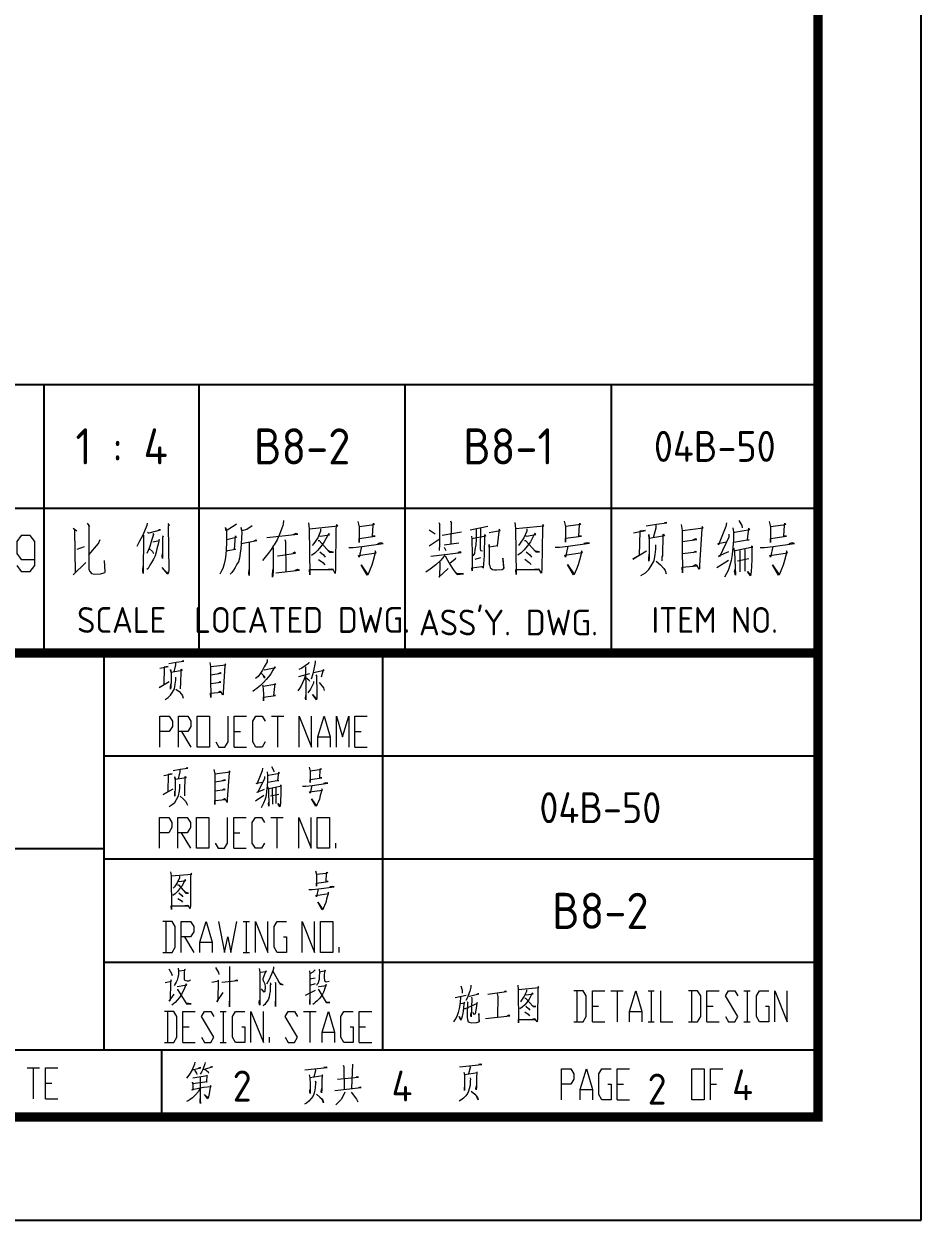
# Model space of a CAD drawing. Extents: x 3752 to 5058, y 2005 to 3221.
# Drawn here: x 4508.3 to 4595.3, y 2004.7 to 2120.6 of the extents above; entities that cross this region are included whole.
import ezdxf
from ezdxf.enums import TextEntityAlignment as Align

# ---------------------------------------------------------------- set-up
doc = ezdxf.new("R2010")
doc.units = 0
doc.layers.get('0').update_dxf_attribs({"linetype": 'CONTINUOUS'})
for name, color, linetype in [('1', 7, 'CONTINUOUS'), ('2', 1, 'CONTINUOUS'), ('6', 1, 'CONTINUOUS'), ('DRA_DWG', 1, 'CONTINUOUS')]:
    doc.layers.add(name, color=color, linetype=linetype)
doc.styles.add('ACISOTS', font='isocp.shx', dxfattribs={"height": 1, "bigfont": 'gbcbig.shx'})

# ---------------------------------------------------------------- blocks, each defined once
blk = doc.blocks.new('*U78')
at = {"color": 7, "lineweight": 0}
for points in [[(2031.31, 459.24), (2031.41, 459.08), (2031.34, 459.16), (2031.37, 453.97), (2031.34, 454.35), (2031.37, 455.01)], [(2036.11, 459.24), (2036.24, 458.73), (2036.24, 457.21), (2036.24, 457.6), (2037.8, 457.82), (2037.54, 457.82), (2037.61, 458.9), (2037.63, 459.08), (2037.7, 458.95), (2037.48, 458.9), (2036.24, 458.73)], [(2054.03, 459.36), (2053.99, 459.06), (2053.61, 458.36), (2053.39, 457.93), (2053.12, 457.53), (2052.8, 457.1), (2052.47, 456.8)], [(2079.12, 459.18), (2079.09, 458.97), (2078.92, 458.05), (2078.79, 457.46), (2078.57, 456.72)], [(2095.98, 459.16), (2096.01, 458.95), (2096.01, 454.4), (2095.98, 454.13), (2095.94, 454.06), (2095.39, 454.78), (2095.94, 454.13)], [(2106.72, 459.24), (2106.79, 458.99), (2106.75, 454.22), (2106.69, 454.49), (2106.75, 455.01)], [(2108.41, 459.29), (2108.47, 458.99), (2108.41, 453.92), (2108.34, 454.31), (2108.41, 454.83)], [(2117.49, 459.22), (2117.39, 459.1), (2116.98, 458.92), (2116.36, 458.75), (2115.45, 458.54)], [(2119.57, 459.27), (2119.67, 458.84), (2119.7, 457.49), (2119.6, 457.71), (2121.42, 457.93), (2121.33, 457.93), (2121.42, 459.22), (2121.51, 459.13), (2119.67, 458.88)], [(2151.89, 459.36), (2151.86, 459.01), (2151.83, 458.88), (2151.5, 458.01), (2151.28, 457.49), (2150.98, 457.01), (2150.94, 456.93), (2150.69, 456.54), (2150.4, 456.15), (2150.11, 455.8), (2149.85, 455.5)], [(2159.09, 459.27), (2159.22, 458.75), (2159.22, 457.24), (2159.22, 457.62), (2160.78, 457.84), (2160.53, 457.84), (2160.59, 458.92), (2160.62, 459.1), (2160.68, 458.97), (2160.46, 458.92), (2159.22, 458.75)], [(2166.95, 459.16), (2167.05, 458.99), (2167.02, 459.03), (2167.02, 457.08), (2166.99, 456.47)], [(2168.09, 459.33), (2168.19, 459.12), (2168.16, 459.2), (2168.12, 457.13)], [(2174.33, 459.16), (2174.39, 458.59), (2174.46, 454.13), (2174.43, 454.62), (2176.72, 454.62), (2176.57, 454.65), (2176.24, 454.62)], [(2179.1, 459.29), (2179.23, 458.77), (2179.23, 457.26), (2179.23, 457.64), (2180.79, 457.86), (2180.52, 457.86), (2180.59, 458.95), (2180.62, 459.12), (2180.69, 458.99), (2180.45, 458.95), (2179.23, 458.77)], [(2187.07, 458.84), (2188.05, 459.01), (2189.05, 459.13), (2188.99, 459.18), (2188.82, 459.13)], [(2196.03, 459.36), (2196.32, 458.88), (2196.35, 458.66)], [(2198.98, 459.27), (2199.11, 458.75), (2199.11, 457.24), (2199.11, 457.62), (2200.67, 457.84), (2200.41, 457.84), (2200.47, 458.92), (2200.5, 459.1), (2200.57, 458.97), (2200.35, 458.92), (2199.11, 458.75)], [(2030.14, 459.08), (2029.98, 458.52), (2029.75, 458), (2029.5, 457.51), (2029.23, 457.13), (2029.03, 456.87), (2028.91, 456.69)], [(2030.69, 458.52), (2030.6, 457.82), (2030.47, 457.21), (2030.34, 456.78), (2030.24, 456.52)], [(2053.57, 458.01), (2053.67, 457.98), (2055.13, 458.27), (2055.03, 458.36), (2054.78, 457.93), (2054.48, 457.46), (2054.19, 457.06), (2053.87, 456.67), (2053.51, 456.29), (2053.12, 455.89), (2052.7, 455.55), (2052.64, 455.5), (2052.37, 455.33), (2052.12, 455.12)], [(2078.27, 459.01), (2078.2, 458.84), (2077.78, 458.49), (2077.33, 458.18), (2076.95, 458.01)], [(2077.82, 458.36), (2077.85, 454.94), (2077.88, 453.99), (2077.82, 454.16), (2077.85, 454.55)], [(2094.29, 459.12), (2094.32, 458.9), (2094.26, 454.18), (2094.19, 454.44), (2094.29, 455.26)], [(2106.1, 458.3), (2106.33, 457.91), (2106.37, 457.73), (2106.37, 457.56)], [(2107.34, 458.52), (2107.34, 458.3), (2106.92, 457.17)], [(2107.69, 458.43), (2107.96, 458), (2107.99, 457.82)], [(2115.32, 459.01), (2115.39, 458.57), (2115.42, 457.53), (2115.39, 456.89), (2115.32, 456.36), (2115.25, 455.84), (2115.12, 455.28), (2114.97, 454.89), (2114.83, 454.55), (2114.67, 454.33)], [(2115.64, 457.67), (2117.98, 458.05), (2117.85, 458.1), (2117.63, 458.01)], [(2116.68, 458.75), (2116.68, 458.45), (2116.56, 456.89)], [(2119.67, 458.27), (2120.97, 458.49)], [(2125.17, 459.08), (2123.86, 457.33), (2123.42, 457.33)], [(2123.42, 455.58), (2123.42, 459.08)], [(2131.51, 458.62), (2131.85, 458.36), (2131.65, 458.45), (2131.71, 454.29), (2131.51, 454.11), (2132.75, 455.28)], [(2132.85, 459.1), (2133.1, 458.79), (2133.01, 458.88), (2133.01, 457.98), (2133.01, 457.06), (2133.01, 456.24), (2133.01, 455.63), (2133.01, 455.59), (2133.01, 455.41), (2133.04, 454.6), (2133.14, 454.38), (2133.27, 454.24), (2133.56, 454.16), (2134.14, 454.2), (2134.57, 454.33), (2134.61, 454.38), (2134.54, 455.5)], [(2138.69, 459.1), (2138.66, 458.88), (2138.27, 457.93), (2137.94, 457.37), (2137.69, 456.85)], [(2139.24, 458.1), (2139.28, 458.01), (2139.11, 457.41), (2138.94, 456.85), (2138.79, 456.45), (2138.66, 456.15)], [(2138.72, 458.23), (2138.79, 458.18), (2138.86, 458.18), (2139.98, 458.45), (2139.89, 458.45), (2139.73, 458.36)], [(2140.67, 459.06), (2140.8, 458.88), (2140.73, 458.84), (2140.77, 454.55), (2140.77, 454.51), (2140.73, 454.24), (2140.67, 454.16), (2140.15, 454.81), (2140.67, 454.2), (2140.73, 454.38)], [(2147.35, 459.01), (2147.21, 458.92), (2146.34, 458.36), (2146.27, 458.7), (2146.37, 458.36), (2146.37, 457.24), (2146.34, 456.54), (2146.31, 456.07), (2146.24, 455.59), (2146.14, 455.16), (2146.02, 454.72), (2145.86, 454.42), (2145.72, 454.16)], [(2148.87, 458.84), (2148.35, 458.49), (2147.86, 458.36), (2147.8, 458.7), (2147.86, 458.18), (2147.83, 457.67), (2147.8, 457.1), (2147.77, 456.63), (2147.71, 456.2), (2147.64, 455.72), (2147.54, 455.37), (2147.38, 455.12), (2147.21, 454.81), (2147.06, 454.55), (2146.89, 454.33), (2146.73, 454.16)], [(2150.27, 457.71), (2153.29, 458.05), (2153.09, 458.1), (2152.8, 457.98)], [(2154.32, 459.13), (2154.39, 458.57), (2154.46, 454.11), (2154.42, 454.6), (2156.73, 454.6), (2156.56, 454.64), (2156.24, 454.6)], [(2154.42, 458.57), (2157.15, 458.84), (2157.05, 458.97), (2156.98, 458.57), (2156.95, 454.67), (2156.92, 454.24), (2156.7, 454.6)], [(2155.33, 457.89), (2155.46, 457.84), (2156.37, 457.98), (2156.28, 458.1), (2155.85, 457.28), (2155.53, 456.85), (2155.24, 456.5), (2154.94, 456.2), (2154.62, 455.98)], [(2155.49, 458.54), (2155.49, 458.32), (2155.21, 457.67), (2154.84, 457.15), (2154.69, 456.93)], [(2166.01, 458.47), (2166.6, 458.07)], [(2167.28, 457.95), (2169.16, 458.25)], [(2169.98, 458.47), (2171.7, 458.81)], [(2170.11, 457.86), (2170.14, 457.6), (2170.18, 456.04), (2170.18, 455.61), (2170.18, 454.49), (2170.14, 454.78), (2171.11, 454.92), (2171.3, 454.78), (2171.37, 455.95), (2171.43, 458), (2171.47, 457.86), (2170.14, 457.6)], [(2170.56, 458.56), (2170.56, 457.56), (2170.53, 456.99), (2170.46, 456.56), (2170.4, 456.18), (2170.26, 455.95)], [(2170.98, 458.64), (2170.95, 456.61), (2171.01, 456.47), (2171.18, 456.43)], [(2171.82, 458.21), (2172.89, 458.38), (2172.8, 458.52), (2172.6, 456.9), (2172.67, 456.9), (2171.85, 456.78), (2171.82, 457.04), (2171.82, 456.61), (2171.85, 455.44), (2171.85, 455.14), (2171.89, 454.96), (2171.92, 454.78), (2172.02, 454.7), (2172.15, 454.62), (2172.34, 454.57), (2172.54, 454.57), (2173.09, 454.62), (2173.22, 454.7), (2173.29, 454.74), (2173.16, 455.7), (2173.22, 454.74)], [(2174.43, 458.59), (2177.15, 458.86), (2177.05, 458.99), (2176.99, 458.59), (2176.95, 454.7), (2176.92, 454.27), (2176.69, 454.62)], [(2175.33, 457.91), (2175.46, 457.86), (2176.37, 458), (2176.27, 458.12), (2175.85, 457.3), (2175.53, 456.87), (2175.23, 456.52), (2174.94, 456.22), (2174.61, 456)], [(2175.5, 458.56), (2175.5, 458.34), (2175.2, 457.69), (2174.85, 457.17), (2174.68, 456.95)], [(2185.84, 458.18), (2186.98, 458.41), (2186.43, 458.32), (2186.39, 455.98), (2185.77, 455.63), (2187.1, 456.41)], [(2188.62, 455.46), (2188.62, 455.84), (2188.66, 455.93), (2188.69, 458.05), (2188.82, 457.89), (2187.36, 457.62), (2187.3, 458.01), (2187.36, 457.67), (2187.36, 456.54), (2187.33, 455.72), (2187.3, 455.41), (2187.3, 455.63), (2187.33, 456.11)], [(2187.78, 457.71), (2188.02, 458.66), (2188.02, 458.97)], [(2190.44, 458.97), (2190.54, 458.41), (2190.54, 456.29), (2190.58, 454.85), (2190.58, 454.29), (2190.54, 454.85), (2192, 454.98), (2191.85, 455.07), (2191.58, 454.94)], [(2190.58, 458.41), (2192.59, 458.66), (2192.49, 458.79), (2192.45, 458.54), (2192.23, 455.03), (2192.23, 454.72), (2192.2, 454.6), (2191.97, 455.03)], [(2194.83, 459.13), (2194.79, 458.79), (2194.08, 457.01), (2194.04, 457.15), (2194.83, 457.28)], [(2195.08, 458.05), (2195.08, 457.75), (2194.18, 455.84), (2194.11, 455.93), (2195.08, 456.36)], [(2195.45, 458.66), (2195.51, 458.23), (2195.51, 457.46), (2195.45, 456.76), (2195.38, 456.07), (2195.31, 455.5), (2195.18, 455.03), (2194.99, 454.51), (2194.66, 453.86)], [(2195.61, 458.18), (2195.63, 458.23), (2197.1, 458.49), (2196.97, 458.62), (2196.84, 457.49), (2197.04, 457.49), (2195.55, 457.24)], [(2029.75, 457.86), (2029.78, 455.26), (2029.78, 454.53), (2029.78, 454.01), (2029.75, 454.27), (2029.78, 454.74)], [(2030.69, 457.3), (2032.19, 457.69), (2032.02, 457.69), (2031.76, 457.56)], [(2035.24, 456.74), (2035.66, 456.74), (2036.51, 456.83), (2038.58, 457.13), (2038.35, 457.17), (2038.03, 457.08)], [(2036.47, 456.83), (2036.24, 455.78), (2036.18, 455.95), (2037.9, 456.22), (2037.8, 456.39), (2037.8, 456.22), (2037.61, 455.48), (2037.48, 455.01), (2037.31, 454.62), (2037.18, 454.31), (2037.09, 454.09), (2037.03, 454.06), (2036.44, 455.05), (2037.06, 454.13)], [(2053.22, 457.53), (2053.29, 457.49), (2053.64, 457.1), (2053.67, 456.89), (2053.54, 457.19)], [(2077.82, 457.28), (2077.62, 456.72), (2077.4, 456.24), (2077.2, 455.77), (2077.01, 455.5), (2076.78, 455.16)], [(2076.91, 457.1), (2078.4, 457.49)], [(2077.85, 456.97), (2078.27, 456.63), (2078.37, 456.45)], [(2079.19, 457.32), (2079.34, 457.1), (2079.27, 457.15), (2079.31, 454.85), (2079.31, 454.29), (2079.27, 453.99), (2078.76, 454.67), (2079.27, 454.08)], [(2078.86, 457.62), (2080.31, 457.93), (2080.19, 457.98), (2079.89, 457.01)], [(2094.32, 457.26), (2094, 456.61), (2093.74, 456), (2093.48, 455.61), (2093.18, 455.18)], [(2093.45, 457.39), (2094.91, 457.64)], [(2094.35, 456.99), (2094.81, 456.47), (2094.84, 456.31)], [(2095.85, 457.3), (2095.59, 456.69), (2095.26, 456), (2094.97, 455.52), (2094.77, 455.18), (2094.59, 454.96)], [(2095.17, 457.35), (2096.76, 457.56), (2096.66, 457.6), (2096.46, 457.51)], [(2106.69, 456.99), (2106.43, 456.31), (2106.13, 455.78), (2105.88, 455.44), (2105.62, 455.14)], [(2105.85, 457.04), (2107.44, 457.26)], [(2107.62, 457.3), (2107.82, 456.99), (2107.92, 456.78), (2107.96, 456.56)], [(2115.9, 457.19), (2115.97, 456.8), (2115.97, 455.28), (2115.94, 455.5), (2115.97, 455.77)], [(2115.97, 456.8), (2117.56, 457.1), (2117.46, 457.19), (2117.43, 456.63), (2117.43, 455.98), (2117.39, 455.59), (2117.33, 455.28), (2117.33, 455.55), (2117.39, 455.8)], [(2118.73, 457.01), (2119.9, 457.19), (2122.2, 457.46)], [(2119.5, 456.8), (2119.6, 456.45), (2119.64, 455.41), (2119.64, 455.2), (2119.54, 455.33), (2120.54, 455.46), (2121.46, 455.5), (2121.33, 455.55), (2121.49, 456.89), (2121.61, 456.8), (2120.51, 456.63), (2119.6, 456.5)], [(2123.86, 457.33), (2125.17, 455.58)], [(2126.05, 454.99), (2126.48, 454.41), (2127.35, 454.41), (2127.79, 454.99), (2127.79, 457.33), (2127.35, 457.91), (2126.48, 457.91), (2126.05, 457.33), (2126.05, 456.16), (2126.48, 455.58), (2127.79, 455.58)], [(2131.88, 456.58), (2132.59, 456.85)], [(2133.01, 456.02), (2133.95, 457.15), (2134.11, 457.53)], [(2138.34, 457.93), (2138.3, 454.24), (2138.27, 454.51), (2138.27, 454.55), (2138.3, 454.94)], [(2139.24, 457.28), (2139.89, 457.41), (2139.83, 457.53), (2139.76, 457.06), (2139.63, 456.63), (2139.56, 456.29), (2139.44, 455.93), (2139.28, 455.63), (2139.11, 455.28), (2138.94, 455.03), (2138.79, 454.72), (2138.66, 454.6)], [(2140.18, 457.89), (2140.25, 457.8), (2140.18, 457.75), (2140.18, 455.68), (2140.15, 455.89), (2140.18, 456.15)], [(2146.44, 456.41), (2146.51, 456.45), (2147.25, 456.58), (2147.16, 456.54), (2147.25, 457.89), (2147.31, 457.71), (2146.41, 457.49)], [(2147.83, 457.15), (2149.3, 457.41), (2149.2, 457.46), (2149.03, 457.37)], [(2148.58, 457.24), (2148.58, 454.03), (2148.55, 454.24), (2148.58, 454.6)], [(2152.02, 457.53), (2152.08, 457.32), (2152.11, 454.42)], [(2155.26, 457.41), (2155.36, 457.41), (2156.37, 456.29), (2156.73, 456.29), (2156.37, 456.36), (2156.21, 456.45)], [(2158.22, 456.76), (2158.64, 456.76), (2159.49, 456.85), (2161.56, 457.15), (2161.33, 457.19), (2161.01, 457.1)], [(2159.46, 456.85), (2159.22, 455.8), (2159.16, 455.98), (2160.88, 456.24), (2160.78, 456.41), (2160.78, 456.24), (2160.59, 455.5), (2160.46, 455.03), (2160.3, 454.64), (2160.16, 454.33), (2160.07, 454.11), (2160.01, 454.08), (2159.42, 455.07), (2160.04, 454.16)], [(2166.01, 456.9), (2166.99, 457.56)], [(2167.48, 456.99), (2168.91, 457.21)], [(2175.27, 457.43), (2175.36, 457.43), (2176.37, 456.31), (2176.72, 456.31), (2176.37, 456.39), (2176.2, 456.47)], [(2178.22, 456.78), (2178.64, 456.78), (2179.48, 456.87), (2181.56, 457.17), (2181.34, 457.21), (2181.01, 457.13)], [(2179.45, 456.87), (2179.23, 455.82), (2179.16, 456), (2180.88, 456.26), (2180.79, 456.43), (2180.79, 456.26), (2180.59, 455.52), (2180.45, 455.05), (2180.3, 454.65), (2180.17, 454.35), (2180.07, 454.13), (2180, 454.09), (2179.42, 455.09), (2180.03, 454.18)], [(2186.55, 454.03), (2186.98, 454.29), (2187.3, 454.6), (2187.55, 454.98), (2187.82, 455.46), (2187.92, 456.07), (2187.98, 456.58), (2187.98, 457.01)], [(2190.58, 457.32), (2191.97, 457.53), (2191.85, 457.58), (2191.55, 457.46)], [(2195.67, 456.45), (2197.39, 456.8), (2197.26, 456.89), (2197.29, 456.67), (2197.29, 455.59), (2197.26, 454.94), (2197.22, 454.42), (2197.17, 453.99), (2196.87, 454.42), (2197.13, 454.11)], [(2198.11, 456.76), (2198.53, 456.76), (2199.38, 456.85), (2201.45, 457.15), (2201.22, 457.19), (2200.9, 457.1)], [(2199.34, 456.85), (2199.11, 455.8), (2199.04, 455.98), (2200.77, 456.24), (2200.67, 456.41), (2200.67, 456.24), (2200.47, 455.5), (2200.35, 455.03), (2200.18, 454.64), (2200.05, 454.33), (2199.95, 454.11), (2199.89, 454.08), (2199.31, 455.07), (2199.92, 454.16)], [(2030.17, 455.95), (2032.48, 456.39), (2032.31, 456.43), (2032.02, 456.31)], [(2053.39, 455.98), (2053.44, 455.84), (2053.51, 454.76), (2053.54, 454.64), (2053.54, 453.86), (2053.51, 454.2), (2053.51, 454.33), (2055.1, 454.55), (2055.06, 454.55), (2054.91, 454.55), (2055.06, 456.15), (2055.13, 456.07), (2055.03, 456.02), (2053.47, 455.77)], [(2078.89, 456.41), (2078.86, 456.2), (2078.5, 455.41), (2078.14, 454.89)], [(2079.64, 456.29), (2080.22, 455.59), (2080.31, 455.24)], [(2106.75, 456.78), (2107.17, 456.39), (2107.27, 456.26)], [(2107.21, 455.78), (2109.19, 456.31), (2109.06, 456.34), (2108.83, 456.22)], [(2116.68, 456.45), (2116.68, 456.24), (2116.62, 455.68), (2116.52, 455.33), (2116.42, 455.07), (2116.29, 454.85), (2116.14, 454.64), (2115.9, 454.42), (2115.67, 454.24), (2115.52, 454.16), (2115.39, 454.08)], [(2119.92, 455.98), (2121.06, 456.11)], [(2120.47, 456.63), (2120.47, 454.11)], [(2138.91, 456.63), (2139.21, 456.36), (2139.28, 456.15)], [(2150.89, 456.72), (2150.89, 454.46), (2150.86, 454.03), (2150.82, 453.86), (2150.82, 454.2), (2150.89, 454.67)], [(2151.31, 455.93), (2151.38, 455.93), (2153.06, 456.2), (2153, 456.29), (2152.8, 456.2)], [(2155.43, 456.33), (2155.78, 456.02), (2155.95, 455.8)], [(2167.57, 456.09), (2167.48, 455.91), (2167.12, 455.48), (2166.67, 455.05), (2166.11, 454.65), (2165.69, 454.35)], [(2166.18, 455.91), (2169.13, 456.26), (2169.04, 456.34), (2168.81, 456.26)], [(2167.48, 456.78), (2167.64, 456.47)], [(2167.57, 455.95), (2167.8, 455.52), (2168.06, 455.05), (2168.35, 454.62), (2168.64, 454.22), (2168.74, 454.13), (2169.36, 454.18), (2168.71, 454.22), (2168.55, 454.4)], [(2168.58, 455.75), (2168.55, 455.61), (2168.02, 455.18)], [(2171.01, 455.75), (2170.46, 455.57)], [(2175.43, 456.34), (2175.78, 456.04), (2175.95, 455.82)], [(2190.58, 456.15), (2191.94, 456.33), (2191.81, 456.36), (2191.58, 456.24)], [(2195.51, 456.72), (2195.63, 456.36), (2195.63, 456.29), (2195.7, 454.08), (2195.63, 454.42), (2195.67, 454.64)], [(2195.9, 455.46), (2197, 455.68)], [(2196.13, 456.45), (2196.15, 454.38)], [(2196.62, 456.54), (2196.62, 454.46)], [(2116.71, 455.2), (2117.17, 454.89), (2117.39, 454.67), (2117.59, 454.46), (2117.75, 454.2)], [(2119.47, 454.72), (2121.55, 454.94)], [(2151.14, 454.29), (2153.45, 454.55), (2153.29, 454.6), (2153.25, 454.6), (2153, 454.51)], [(2155.29, 455.59), (2155.72, 455.28), (2155.91, 455.07)], [(2167.05, 455.35), (2167.05, 455.09), (2167.02, 453.97), (2166.95, 453.88), (2167.87, 454.7)], [(2175.3, 455.61), (2175.72, 455.3), (2175.92, 455.09)], [(2188.02, 455.41), (2188.44, 455.07), (2188.76, 454.72), (2188.89, 454.51), (2188.99, 454.2)], [(2195.03, 455.5), (2193.92, 454.76)], [(2118.95, 453.95), (2120.47, 454.11), (2121.23, 454.2), (2122.01, 454.2), (2121.91, 454.24), (2121.42, 454.2)]]:
    blk.add_lwpolyline(points, dxfattribs=at)

msp = doc.modelspace()

# ---------------------------------------------------------------- linework, layer by layer
for p, q in [((4585.291, 2049.675), (4516.101, 2049.675)), ((4585.291, 2039.675), (4516.101, 2039.675)), ((4585.291, 2029.675), (4516.101, 2029.675)), ((4585.291, 2021.175), (4405.291, 2021.175))]:
    msp.add_line(p, q)
at = {"color": 7, "lineweight": 0}
for points in [[(4521.477, 2058.182), (4522.301, 2058.34), (4521.898, 2058.276), (4521.874, 2056.576), (4521.43, 2056.325), (4522.394, 2056.892)], [(4522.371, 2058.655), (4523.083, 2058.784), (4523.813, 2058.877), (4523.766, 2058.906), (4523.65, 2058.877)], [(4523.504, 2056.197), (4523.504, 2056.483), (4523.527, 2056.547), (4523.55, 2058.089), (4523.65, 2057.96), (4522.587, 2057.773), (4522.54, 2058.06), (4522.587, 2057.803), (4522.587, 2056.985), (4522.563, 2056.389), (4522.54, 2056.167), (4522.54, 2056.325), (4522.563, 2056.67)], [(4522.89, 2057.838), (4523.054, 2058.527), (4523.054, 2058.749)], [(4526.336, 2058.749), (4526.412, 2058.34), (4526.412, 2056.798), (4526.435, 2055.759), (4526.435, 2055.35), (4526.412, 2055.759), (4527.469, 2055.852), (4527.352, 2055.916), (4527.165, 2055.823)], [(4526.435, 2058.34), (4527.895, 2058.527), (4527.825, 2058.626), (4527.802, 2058.433), (4527.638, 2055.881), (4527.638, 2055.665), (4527.615, 2055.572), (4527.445, 2055.881)], [(4531.58, 2058.06), (4531.65, 2058.025), (4532.713, 2058.246), (4532.643, 2058.311), (4532.45, 2057.995), (4532.24, 2057.645), (4532.03, 2057.365), (4531.79, 2057.079), (4531.533, 2056.798), (4531.247, 2056.512), (4530.944, 2056.261), (4530.897, 2056.232), (4530.704, 2056.103), (4530.517, 2055.946)], [(4531.907, 2059.035), (4531.884, 2058.813), (4531.603, 2058.311), (4531.44, 2057.995), (4531.247, 2057.709), (4531.014, 2057.394), (4530.774, 2057.178)], [(4535.948, 2058.784), (4535.902, 2058.655), (4535.592, 2058.404), (4535.265, 2058.182), (4534.979, 2058.06)], [(4535.615, 2058.311), (4535.639, 2055.823), (4535.662, 2055.128), (4535.615, 2055.256), (4535.639, 2055.537)], [(4536.562, 2058.906), (4536.538, 2058.749), (4536.421, 2058.089), (4536.322, 2057.645), (4536.159, 2057.114)], [(4521.997, 2055.157), (4522.301, 2055.35), (4522.54, 2055.572), (4522.727, 2055.852), (4522.914, 2056.197), (4522.984, 2056.641), (4523.031, 2057.02), (4523.031, 2057.335)], [(4526.435, 2057.552), (4527.445, 2057.709), (4527.352, 2057.744), (4527.142, 2057.645)], [(4531.317, 2057.709), (4531.364, 2057.68), (4531.627, 2057.394), (4531.65, 2057.236), (4531.557, 2057.458)], [(4535.615, 2057.522), (4535.475, 2057.114), (4535.312, 2056.763), (4535.166, 2056.419), (4535.026, 2056.232), (4534.862, 2055.981)], [(4534.956, 2057.394), (4536.042, 2057.68)], [(4535.639, 2057.3), (4535.948, 2057.049), (4536.018, 2056.921)], [(4536.398, 2056.892), (4536.375, 2056.734), (4536.112, 2056.167), (4535.855, 2055.788)], [(4536.608, 2057.552), (4536.725, 2057.394), (4536.678, 2057.429), (4536.702, 2055.759), (4536.702, 2055.35), (4536.678, 2055.128), (4536.299, 2055.63), (4536.678, 2055.192)], [(4536.375, 2057.773), (4537.432, 2057.995), (4537.338, 2058.025), (4537.128, 2057.335)], [(4523.054, 2056.167), (4523.363, 2055.916), (4523.597, 2055.665), (4523.696, 2055.508), (4523.766, 2055.286)], [(4526.435, 2056.705), (4527.422, 2056.827), (4527.329, 2056.862), (4527.165, 2056.763)], [(4531.44, 2056.576), (4531.487, 2056.483), (4531.533, 2055.694), (4531.557, 2055.601), (4531.557, 2055.035), (4531.533, 2055.286), (4531.533, 2055.379), (4532.69, 2055.537), (4532.666, 2055.537), (4532.55, 2055.537), (4532.666, 2056.705), (4532.713, 2056.641), (4532.643, 2056.611), (4531.51, 2056.419)], [(4536.941, 2056.798), (4537.362, 2056.296), (4537.432, 2056.039)], [(4521.506, 2050.549), (4521.506, 2053.551), (4522.411, 2053.551), (4522.709, 2053.049), (4522.709, 2052.547), (4522.411, 2052.05), (4521.506, 2052.05)], [(4523.311, 2050.549), (4523.311, 2053.551), (4524.21, 2053.551), (4524.508, 2053.049), (4524.508, 2052.547), (4524.21, 2052.05), (4523.311, 2052.05)], [(4525.11, 2050.549), (4525.11, 2053.551), (4526.307, 2053.551), (4526.307, 2050.549), (4525.11, 2050.549), (4525.11, 2050.549)], [(4526.908, 2051.052), (4527.206, 2050.549), (4527.808, 2050.549), (4528.105, 2051.052), (4528.105, 2053.551)], [(4528.707, 2050.549), (4528.707, 2053.551), (4529.904, 2053.551)], [(4531.703, 2051.052), (4531.405, 2050.549), (4530.803, 2050.549), (4530.506, 2051.052), (4530.506, 2053.049), (4530.803, 2053.551), (4531.405, 2053.551), (4531.703, 2053.049)], [(4532.304, 2053.551), (4533.501, 2053.551)], [(4532.9, 2053.551), (4532.9, 2050.549)], [(4535.008, 2050.549), (4535.008, 2053.551), (4536.205, 2050.549), (4536.205, 2053.551)], [(4536.807, 2050.549), (4536.807, 2051.548), (4537.408, 2053.551), (4538.004, 2051.548), (4538.004, 2050.549)], [(4538.606, 2050.549), (4538.606, 2053.551), (4539.207, 2051.548), (4539.809, 2053.551), (4539.809, 2050.549)], [(4540.404, 2050.549), (4540.404, 2053.551), (4541.607, 2053.551)], [(4523.609, 2052.05), (4524.508, 2050.549)], [(4528.707, 2052.05), (4529.303, 2052.05)], [(4536.807, 2051.548), (4538.004, 2051.548)], [(4540.404, 2052.05), (4541.006, 2052.05)], [(4528.707, 2050.549), (4529.904, 2050.549)], [(4540.404, 2050.549), (4541.607, 2050.549)], [(4521.874, 2047.799), (4522.698, 2047.957), (4522.301, 2047.892), (4522.277, 2046.193), (4521.827, 2045.942), (4522.797, 2046.508)], [(4522.774, 2048.272), (4523.48, 2048.395), (4524.21, 2048.494), (4524.163, 2048.523), (4524.047, 2048.494)], [(4523.906, 2045.813), (4523.906, 2046.099), (4523.93, 2046.164), (4523.953, 2047.705), (4524.047, 2047.577), (4522.984, 2047.39), (4522.937, 2047.67), (4522.984, 2047.419), (4522.984, 2046.602), (4522.96, 2046.006), (4522.937, 2045.784), (4522.937, 2045.942), (4522.96, 2046.286)], [(4523.287, 2047.454), (4523.457, 2048.143), (4523.457, 2048.365)], [(4526.739, 2048.365), (4526.809, 2047.957), (4526.809, 2046.415), (4526.832, 2045.375), (4526.832, 2044.967), (4526.809, 2045.375), (4527.872, 2045.469), (4527.755, 2045.533), (4527.562, 2045.434)], [(4526.832, 2047.957), (4528.298, 2048.143), (4528.222, 2048.237), (4528.199, 2048.05), (4528.035, 2045.498), (4528.035, 2045.276), (4528.012, 2045.183), (4527.848, 2045.498)], [(4531.434, 2048.494), (4531.411, 2048.237), (4530.891, 2046.946), (4530.868, 2047.046), (4531.434, 2047.139)], [(4531.627, 2047.705), (4531.627, 2047.484), (4530.961, 2046.099), (4530.914, 2046.164), (4531.627, 2046.473)], [(4531.884, 2048.143), (4531.931, 2047.828), (4531.931, 2047.262), (4531.884, 2046.759), (4531.837, 2046.257), (4531.79, 2045.848), (4531.697, 2045.498), (4531.551, 2045.124), (4531.317, 2044.651)], [(4532.001, 2047.799), (4532.024, 2047.828), (4533.087, 2048.021), (4532.993, 2048.114), (4532.9, 2047.297), (4533.04, 2047.297), (4531.954, 2047.104)], [(4532.31, 2048.652), (4532.52, 2048.301), (4532.544, 2048.143)], [(4535.966, 2048.587), (4536.065, 2048.208), (4536.065, 2047.104), (4536.065, 2047.39), (4537.198, 2047.548), (4537.005, 2047.548), (4537.052, 2048.336), (4537.075, 2048.459), (4537.122, 2048.365), (4536.959, 2048.336), (4536.065, 2048.208)], [(4522.394, 2044.774), (4522.698, 2044.967), (4522.937, 2045.183), (4523.124, 2045.469), (4523.317, 2045.813), (4523.387, 2046.257), (4523.433, 2046.631), (4523.433, 2046.946)], [(4526.832, 2047.168), (4527.848, 2047.326), (4527.755, 2047.355), (4527.539, 2047.262)], [(4526.832, 2046.316), (4527.825, 2046.444), (4527.726, 2046.473), (4527.562, 2046.38)], [(4531.931, 2046.73), (4532.024, 2046.473), (4532.024, 2046.415), (4532.071, 2044.809), (4532.024, 2045.06), (4532.047, 2045.218)], [(4532.047, 2046.537), (4533.303, 2046.789), (4533.204, 2046.853), (4533.227, 2046.695), (4533.227, 2045.907), (4533.204, 2045.434), (4533.18, 2045.06), (4533.134, 2044.745), (4532.923, 2045.06), (4533.11, 2044.838)], [(4532.38, 2046.537), (4532.404, 2045.025)], [(4532.736, 2046.602), (4532.736, 2045.089)], [(4535.329, 2046.759), (4535.639, 2046.759), (4536.252, 2046.824), (4537.765, 2047.046), (4537.595, 2047.075), (4537.362, 2047.011)], [(4536.229, 2046.824), (4536.065, 2046.064), (4536.013, 2046.193), (4537.268, 2046.38), (4537.198, 2046.508), (4537.198, 2046.38), (4537.052, 2045.848), (4536.959, 2045.498), (4536.842, 2045.218), (4536.748, 2044.996), (4536.678, 2044.838), (4536.632, 2044.809), (4536.205, 2045.533), (4536.655, 2044.867)], [(4523.457, 2045.784), (4523.76, 2045.533), (4524, 2045.276), (4524.093, 2045.124), (4524.163, 2044.902)], [(4531.574, 2045.848), (4530.774, 2045.311)], [(4532.217, 2045.813), (4533.017, 2045.971)], [(4521.454, 2040.733), (4521.454, 2043.734), (4522.353, 2043.734), (4522.657, 2043.232), (4522.657, 2042.736), (4522.353, 2042.233), (4521.454, 2042.233)], [(4523.252, 2040.733), (4523.252, 2043.734), (4524.158, 2043.734), (4524.455, 2043.232), (4524.455, 2042.736), (4524.158, 2042.233), (4523.252, 2042.233)], [(4525.057, 2040.733), (4525.057, 2043.734), (4526.254, 2043.734), (4526.254, 2040.733), (4525.057, 2040.733), (4525.057, 2040.733)], [(4526.856, 2041.235), (4527.153, 2040.733), (4527.755, 2040.733), (4528.053, 2041.235), (4528.053, 2043.734)], [(4528.654, 2040.733), (4528.654, 2043.734), (4529.852, 2043.734)], [(4531.65, 2041.235), (4531.352, 2040.733), (4530.751, 2040.733), (4530.453, 2041.235), (4530.453, 2043.232), (4530.751, 2043.734), (4531.352, 2043.734), (4531.65, 2043.232)], [(4532.252, 2043.734), (4533.449, 2043.734)], [(4532.847, 2043.734), (4532.847, 2040.733)], [(4534.956, 2040.733), (4534.956, 2043.734), (4536.153, 2040.733), (4536.153, 2043.734)], [(4536.754, 2040.733), (4536.754, 2043.734), (4537.951, 2043.734), (4537.951, 2040.733), (4536.754, 2040.733), (4536.754, 2040.733)], [(4523.556, 2042.233), (4524.455, 2040.733)], [(4528.654, 2042.233), (4529.25, 2042.233)], [(4528.654, 2040.733), (4529.852, 2040.733)], [(4538.553, 2040.733), (4538.553, 2041.235)], [(4522.534, 2038.461), (4522.581, 2038.052), (4522.628, 2034.805), (4522.604, 2035.156), (4524.28, 2035.156), (4524.163, 2035.185), (4523.93, 2035.156)], [(4522.604, 2038.052), (4524.59, 2038.239), (4524.52, 2038.332), (4524.473, 2038.052), (4524.45, 2035.22), (4524.426, 2034.904), (4524.257, 2035.156)], [(4536.579, 2038.554), (4536.678, 2038.181), (4536.678, 2037.077), (4536.678, 2037.357), (4537.811, 2037.515), (4537.619, 2037.515), (4537.665, 2038.303), (4537.689, 2038.432), (4537.741, 2038.332), (4537.572, 2038.303), (4536.678, 2038.181)], [(4523.264, 2037.55), (4523.363, 2037.515), (4524.023, 2037.608), (4523.953, 2037.708), (4523.644, 2037.106), (4523.41, 2036.791), (4523.194, 2036.54), (4522.984, 2036.318), (4522.744, 2036.16)], [(4523.387, 2038.023), (4523.387, 2037.865), (4523.171, 2037.392), (4522.914, 2037.013), (4522.797, 2036.855)], [(4523.217, 2037.199), (4523.287, 2037.199), (4524.023, 2036.382), (4524.28, 2036.382), (4524.023, 2036.446), (4523.906, 2036.51)], [(4523.34, 2036.417), (4523.597, 2036.195), (4523.714, 2036.037)], [(4535.943, 2036.726), (4536.252, 2036.726), (4536.865, 2036.791), (4538.378, 2037.013), (4538.208, 2037.042), (4537.975, 2036.983)], [(4536.842, 2036.791), (4536.678, 2036.037), (4536.632, 2036.16), (4537.881, 2036.353), (4537.811, 2036.475), (4537.811, 2036.353), (4537.665, 2035.815), (4537.572, 2035.471), (4537.455, 2035.185), (4537.362, 2034.963), (4537.292, 2034.805), (4537.245, 2034.776), (4536.819, 2035.5), (4537.268, 2034.84)], [(4523.241, 2035.88), (4523.55, 2035.658), (4523.69, 2035.5)], [(4521.775, 2030.647), (4522.674, 2030.647), (4522.978, 2031.144), (4522.978, 2033.147), (4522.674, 2033.643), (4521.775, 2033.643)], [(4522.079, 2033.643), (4522.079, 2030.647)], [(4523.574, 2030.647), (4523.574, 2033.643), (4524.473, 2033.643), (4524.777, 2033.147), (4524.777, 2032.644), (4524.473, 2032.142), (4523.574, 2032.142)], [(4525.372, 2030.647), (4525.372, 2031.646), (4525.974, 2033.643), (4526.575, 2031.646), (4526.575, 2030.647)], [(4527.171, 2033.643), (4527.773, 2030.647), (4528.07, 2032.142), (4528.374, 2030.647), (4528.97, 2033.643)], [(4529.571, 2033.643), (4530.173, 2033.643)], [(4529.869, 2033.643), (4529.869, 2030.647)], [(4530.768, 2030.647), (4530.768, 2033.643), (4531.971, 2030.647), (4531.971, 2033.643)], [(4533.472, 2032.142), (4533.77, 2032.142), (4533.77, 2030.647), (4532.871, 2030.647), (4532.573, 2031.144), (4532.573, 2033.147), (4532.871, 2033.643), (4533.77, 2033.643)], [(4535.277, 2030.647), (4535.277, 2033.643), (4536.474, 2030.647), (4536.474, 2033.643)], [(4537.075, 2030.647), (4537.075, 2033.643), (4538.273, 2033.643), (4538.273, 2030.647), (4537.075, 2030.647), (4537.075, 2030.647)], [(4523.877, 2032.142), (4524.777, 2030.647)], [(4525.372, 2031.646), (4526.575, 2031.646)], [(4529.571, 2030.647), (4530.173, 2030.647)], [(4538.874, 2030.647), (4538.874, 2031.144)], [(4522.359, 2029.041), (4522.639, 2028.603), (4522.686, 2028.41)], [(4523.276, 2029.105), (4523.299, 2028.819), (4523.299, 2028.504), (4523.252, 2028.224), (4523.182, 2027.937), (4523.089, 2027.751), (4522.995, 2027.593), (4522.879, 2027.435)], [(4526.891, 2029.17), (4527.078, 2028.854), (4527.171, 2028.697), (4527.218, 2028.504)], [(4528.234, 2029.263), (4528.257, 2029.041), (4528.257, 2025.356), (4528.234, 2025.607), (4528.257, 2025.923)], [(4531.136, 2029.07), (4531.189, 2028.726), (4531.189, 2025.514), (4531.136, 2025.736), (4531.16, 2026.016)], [(4532.509, 2029.228), (4532.509, 2029.07), (4532.439, 2028.854), (4532.322, 2028.539), (4532.199, 2028.253), (4532.082, 2028.002), (4531.966, 2027.78), (4531.825, 2027.564)], [(4522.003, 2027.721), (4522.639, 2027.844), (4522.546, 2027.972), (4522.522, 2027.721), (4522.499, 2026.051), (4522.382, 2025.923), (4522.879, 2026.583)], [(4523.322, 2028.854), (4523.959, 2028.913), (4523.912, 2029.012), (4523.842, 2028.761), (4523.842, 2028.539), (4523.842, 2028.346), (4523.842, 2028.13), (4523.866, 2028.031), (4523.912, 2027.937), (4524.012, 2027.908), (4524.128, 2027.879), (4524.292, 2027.879), (4524.385, 2027.908), (4524.455, 2027.972)], [(4526.534, 2027.751), (4527.194, 2027.879), (4527.148, 2027.937), (4527.101, 2025.987), (4527.007, 2025.858), (4527.644, 2026.74)], [(4527.504, 2027.751), (4529.04, 2027.908), (4528.94, 2027.937), (4528.754, 2027.879)], [(4531.212, 2028.726), (4531.849, 2028.79), (4531.779, 2028.854), (4531.469, 2028.066), (4531.469, 2028.002), (4531.516, 2027.908), (4531.586, 2027.78), (4531.633, 2027.657), (4531.679, 2027.529), (4531.703, 2027.342), (4531.703, 2027.184), (4531.679, 2027.026), (4531.656, 2026.898), (4531.609, 2026.804), (4531.352, 2027.12)], [(4532.462, 2028.819), (4533.169, 2027.564), (4533.455, 2027.499), (4533.169, 2027.622), (4533.005, 2027.844)], [(4536.001, 2028.854), (4536.024, 2028.568), (4536.024, 2025.578), (4536.024, 2025.829), (4536.024, 2026.08)], [(4536.567, 2028.948), (4536.334, 2028.726), (4536.048, 2028.568)], [(4536.048, 2028.066), (4536.544, 2028.189)], [(4536.924, 2029.012), (4536.97, 2028.726), (4536.947, 2028.288), (4536.924, 2028.002), (4536.877, 2027.815), (4536.83, 2027.657), (4536.76, 2027.564), (4536.684, 2027.435)], [(4536.97, 2028.761), (4537.56, 2028.883), (4537.513, 2028.913), (4537.443, 2028.726), (4537.42, 2028.475), (4537.42, 2028.13), (4537.443, 2027.972), (4537.467, 2027.879), (4537.537, 2027.844), (4537.63, 2027.78), (4537.916, 2027.844)], [(4523.182, 2027.342), (4524.105, 2027.499), (4524.035, 2027.593), (4523.936, 2027.342), (4523.819, 2027.026), (4523.702, 2026.775), (4523.585, 2026.553), (4523.393, 2026.267), (4523.182, 2026.016), (4522.972, 2025.8), (4522.803, 2025.642), (4522.663, 2025.543)], [(4523.159, 2027.056), (4523.206, 2027.056), (4524.082, 2025.672), (4524.531, 2025.642), (4524.082, 2025.736), (4523.959, 2025.858)], [(4532.199, 2027.721), (4532.246, 2027.529), (4532.199, 2027.464), (4532.199, 2027.213), (4532.176, 2026.84), (4532.129, 2026.583), (4532.082, 2026.331), (4532.012, 2026.115), (4531.895, 2025.923), (4531.779, 2025.765), (4531.656, 2025.607), (4531.516, 2025.45)], [(4532.672, 2027.751), (4532.719, 2027.657), (4532.696, 2027.622), (4532.719, 2025.385), (4532.696, 2025.642), (4532.719, 2025.923)], [(4535.627, 2026.489), (4536.591, 2026.997)], [(4536.544, 2027.593), (4536.048, 2027.435)], [(4536.877, 2027.342), (4536.9, 2027.342), (4537.654, 2027.435), (4537.607, 2027.529), (4537.49, 2027.184), (4537.42, 2026.962), (4537.35, 2026.775), (4537.251, 2026.583), (4537.134, 2026.396), (4536.994, 2026.209), (4536.877, 2026.08), (4536.737, 2025.958), (4536.567, 2025.8), (4536.451, 2025.701), (4536.334, 2025.607)], [(4536.83, 2027.091), (4536.9, 2026.997), (4537.63, 2025.8), (4537.986, 2025.8), (4537.654, 2025.829), (4537.537, 2025.958)], [(4550.659, 2027.4), (4550.799, 2026.991), (4550.799, 2026.834), (4550.799, 2026.676)], [(4551.628, 2027.464), (4551.652, 2027.272), (4551.535, 2026.892), (4551.395, 2026.454), (4551.272, 2026.203), (4551.155, 2025.981)], [(4553.305, 2026.583), (4555.097, 2026.863), (4555.004, 2026.892), (4554.864, 2026.834)], [(4556.184, 2027.464), (4556.23, 2027.05), (4556.277, 2023.809), (4556.254, 2024.153), (4557.93, 2024.153), (4557.813, 2024.188), (4557.579, 2024.153)], [(4556.254, 2027.05), (4558.239, 2027.242), (4558.169, 2027.336), (4558.122, 2027.05), (4558.099, 2024.217), (4558.076, 2023.902), (4557.906, 2024.153)], [(4557.036, 2027.021), (4557.036, 2026.863), (4556.82, 2026.39), (4556.563, 2026.01), (4556.446, 2025.858)], [(4561.626, 2023.925), (4562.526, 2023.925), (4562.824, 2024.422), (4562.824, 2026.425), (4562.526, 2026.921), (4561.626, 2026.921)], [(4561.924, 2026.921), (4561.924, 2023.925)], [(4563.425, 2023.925), (4563.425, 2026.921), (4564.622, 2026.921)], [(4565.224, 2026.921), (4566.421, 2026.921)], [(4565.825, 2026.921), (4565.825, 2023.925)], [(4567.022, 2023.925), (4567.022, 2024.924), (4567.624, 2026.921), (4568.22, 2024.924), (4568.22, 2023.925)], [(4568.821, 2026.921), (4569.423, 2026.921)], [(4569.119, 2026.921), (4569.119, 2023.925)], [(4570.018, 2026.921), (4570.018, 2023.925), (4571.221, 2023.925)], [(4572.728, 2023.925), (4573.627, 2023.925), (4573.925, 2024.422), (4573.925, 2026.425), (4573.627, 2026.921), (4572.728, 2026.921)], [(4573.026, 2026.921), (4573.026, 2023.925)], [(4574.527, 2023.925), (4574.527, 2026.921), (4575.724, 2026.921)], [(4576.325, 2024.422), (4576.623, 2023.925), (4577.225, 2023.925), (4577.523, 2024.422), (4576.325, 2026.425), (4576.623, 2026.921), (4577.225, 2026.921), (4577.523, 2026.425)], [(4578.124, 2026.921), (4578.726, 2026.921)], [(4578.422, 2026.921), (4578.422, 2023.925)], [(4580.221, 2025.42), (4580.524, 2025.42), (4580.524, 2023.925), (4579.625, 2023.925), (4579.321, 2024.422), (4579.321, 2026.425), (4579.625, 2026.921), (4580.524, 2026.921)], [(4581.12, 2023.925), (4581.12, 2026.921), (4582.323, 2023.925), (4582.323, 2026.921)], [(4550.636, 2026.296), (4550.636, 2026.203), (4550.566, 2025.572), (4550.496, 2025.193), (4550.425, 2024.819), (4550.309, 2024.533), (4550.186, 2024.247), (4550.069, 2024.06), (4549.976, 2023.902)], [(4550.116, 2026.267), (4551.179, 2026.483)], [(4550.612, 2025.701), (4551.062, 2025.759), (4550.992, 2025.823), (4550.969, 2025.666), (4550.922, 2025.257), (4550.898, 2024.977), (4550.852, 2024.72), (4550.799, 2024.469), (4550.729, 2024.247), (4550.682, 2024.124), (4550.659, 2024.089), (4550.496, 2024.439), (4550.659, 2024.153)], [(4550.992, 2025.193), (4551.062, 2025.163), (4552.288, 2025.73), (4552.218, 2025.794), (4552.195, 2025.444), (4552.125, 2025.07), (4552.102, 2024.848), (4552.055, 2024.69), (4552.008, 2024.626), (4551.839, 2024.819)], [(4551.296, 2025.888), (4551.342, 2025.759), (4551.319, 2025.701), (4551.296, 2024.626), (4551.296, 2024.375), (4551.319, 2024.153), (4551.342, 2024.031), (4551.366, 2023.937), (4551.465, 2023.873), (4551.605, 2023.838), (4551.745, 2023.809), (4552.218, 2023.838), (4552.335, 2023.873), (4552.429, 2023.902), (4552.475, 2023.937), (4552.429, 2024.72), (4552.429, 2023.937)], [(4551.418, 2026.425), (4551.512, 2026.39), (4552.429, 2026.612), (4552.358, 2026.612), (4552.218, 2026.583)], [(4551.722, 2026.296), (4551.745, 2026.168), (4551.675, 2024.404), (4551.652, 2024.562), (4551.675, 2024.819)], [(4554.204, 2026.612), (4554.251, 2026.361), (4554.227, 2024.375)], [(4556.919, 2026.548), (4557.013, 2026.518), (4557.673, 2026.612), (4557.603, 2026.705), (4557.293, 2026.11), (4557.06, 2025.794), (4556.844, 2025.543), (4556.633, 2025.321), (4556.4, 2025.163)], [(4556.867, 2026.203), (4556.943, 2026.203), (4557.673, 2025.385), (4557.93, 2025.385), (4557.673, 2025.444), (4557.556, 2025.508)], [(4521.938, 2021.916), (4522.838, 2021.916), (4523.136, 2022.419), (4523.136, 2024.422), (4522.838, 2024.918), (4521.938, 2024.918)], [(4522.236, 2024.918), (4522.236, 2021.916)], [(4523.737, 2021.916), (4523.737, 2024.918), (4524.934, 2024.918)], [(4525.536, 2022.419), (4525.834, 2021.916), (4526.435, 2021.916), (4526.733, 2022.419), (4525.536, 2024.422), (4525.834, 2024.918), (4526.435, 2024.918), (4526.733, 2024.422)], [(4527.335, 2024.918), (4527.93, 2024.918)], [(4527.632, 2024.918), (4527.632, 2021.916)], [(4529.431, 2023.417), (4529.729, 2023.417), (4529.729, 2021.916), (4528.83, 2021.916), (4528.532, 2022.419), (4528.532, 2024.422), (4528.83, 2024.918), (4529.729, 2024.918)], [(4530.33, 2021.916), (4530.33, 2024.918), (4531.533, 2021.916), (4531.533, 2024.918)], [(4533.636, 2022.419), (4533.934, 2021.916), (4534.535, 2021.916), (4534.839, 2022.419), (4533.636, 2024.422), (4533.934, 2024.918), (4534.535, 2024.918), (4534.839, 2024.422)], [(4535.434, 2024.918), (4536.637, 2024.918)], [(4536.036, 2024.918), (4536.036, 2021.916)], [(4537.233, 2021.916), (4537.233, 2022.921), (4537.835, 2024.918), (4538.436, 2022.921), (4538.436, 2021.916)], [(4539.931, 2023.417), (4540.235, 2023.417), (4540.235, 2021.916), (4539.336, 2021.916), (4539.032, 2022.419), (4539.032, 2024.422), (4539.336, 2024.918), (4540.235, 2024.918)], [(4540.831, 2021.916), (4540.831, 2024.918), (4542.034, 2024.918)], [(4553.048, 2024.247), (4555.407, 2024.504), (4555.337, 2024.562), (4555.121, 2024.469)], [(4556.89, 2024.877), (4557.2, 2024.661), (4557.34, 2024.504)], [(4556.99, 2025.415), (4557.246, 2025.193), (4557.363, 2025.035)], [(4563.425, 2025.42), (4564.027, 2025.42)], [(4567.022, 2024.924), (4568.22, 2024.924)], [(4574.527, 2025.42), (4575.122, 2025.42)], [(4523.737, 2023.417), (4524.333, 2023.417)], [(4540.831, 2023.417), (4541.432, 2023.417)], [(4563.425, 2023.925), (4564.622, 2023.925)], [(4568.821, 2023.925), (4569.423, 2023.925)], [(4574.527, 2023.925), (4575.724, 2023.925)], [(4578.124, 2023.925), (4578.726, 2023.925)], [(4532.129, 2021.916), (4532.129, 2022.419)], [(4537.233, 2022.921), (4538.436, 2022.921)], [(4523.737, 2021.916), (4524.934, 2021.916)], [(4527.335, 2021.916), (4527.93, 2021.916)], [(4540.831, 2021.916), (4542.034, 2021.916)], [(4524.87, 2019.989), (4524.847, 2019.802), (4524.613, 2019.265), (4524.444, 2018.95), (4524.304, 2018.728), (4524.093, 2018.448)], [(4525.886, 2019.96), (4525.863, 2019.832), (4525.67, 2019.3), (4525.53, 2019.043), (4525.413, 2018.827)], [(4540.171, 2019.82), (4540.077, 2017.461)], [(4550.548, 2019.551), (4552.721, 2019.767), (4552.627, 2019.802), (4552.394, 2019.767)], [(4508.618, 2019.458), (4509.815, 2019.458)], [(4509.213, 2019.458), (4509.213, 2016.456)], [(4510.416, 2016.456), (4510.416, 2019.458), (4511.614, 2019.458)], [(4524.683, 2018.477), (4526.096, 2018.699), (4526.05, 2018.728), (4526.003, 2018.103), (4526.073, 2018.103), (4524.683, 2017.91), (4524.66, 2018.068), (4524.683, 2017.91), (4524.683, 2017.379), (4524.636, 2017.28), (4524.613, 2017.344), (4525.723, 2017.566), (4526.476, 2017.659), (4526.406, 2017.753), (4526.336, 2017.379), (4526.289, 2016.935), (4526.213, 2016.655), (4526.143, 2016.462), (4525.839, 2016.871), (4526.167, 2016.555)], [(4524.636, 2019.265), (4525.46, 2019.452), (4525.39, 2019.487), (4525.25, 2019.423)], [(4524.847, 2019.236), (4525.057, 2018.921), (4525.08, 2018.792)], [(4525.699, 2019.3), (4526.593, 2019.551), (4526.499, 2019.551), (4526.336, 2019.487)], [(4525.863, 2019.329), (4526.167, 2019.078), (4526.213, 2018.921)], [(4535.557, 2019.271), (4537.73, 2019.493), (4537.63, 2019.522), (4537.397, 2019.493)], [(4535.978, 2018.769), (4536.024, 2018.518), (4536.053, 2017.858), (4536.053, 2017.478), (4536.053, 2016.976), (4536.024, 2017.099), (4536.024, 2017.32)], [(4536.024, 2018.518), (4537.303, 2018.705), (4537.233, 2018.769), (4537.21, 2018.231), (4537.21, 2018.167), (4537.21, 2017.665), (4537.186, 2017.32), (4537.163, 2017.034), (4537.134, 2017.163), (4537.186, 2017.443)], [(4536.544, 2019.364), (4536.591, 2019.178), (4536.427, 2018.582)], [(4539.271, 2019.727), (4539.341, 2019.54), (4539.365, 2017.396)], [(4550.974, 2019.043), (4551.021, 2018.792), (4551.044, 2018.132), (4551.044, 2017.753), (4551.044, 2017.25), (4551.021, 2017.379), (4551.021, 2017.595)], [(4551.021, 2018.792), (4552.294, 2018.985), (4552.224, 2019.043), (4552.201, 2018.512), (4552.201, 2018.448), (4552.201, 2017.945), (4552.177, 2017.595), (4552.154, 2017.315), (4552.131, 2017.437), (4552.177, 2017.723)], [(4551.541, 2019.645), (4551.588, 2019.452), (4551.424, 2018.856)], [(4560.441, 2016.357), (4560.441, 2019.359), (4561.34, 2019.359), (4561.638, 2018.856), (4561.638, 2018.36), (4561.34, 2017.858), (4560.441, 2017.858)], [(4562.24, 2016.357), (4562.24, 2017.356), (4562.841, 2019.359), (4563.443, 2017.356), (4563.443, 2016.357)], [(4564.938, 2017.858), (4565.241, 2017.858), (4565.241, 2016.357), (4564.342, 2016.357), (4564.038, 2016.859), (4564.038, 2018.856), (4564.342, 2019.359), (4565.241, 2019.359)], [(4565.837, 2016.357), (4565.837, 2019.359), (4567.04, 2019.359)], [(4573.078, 2016.357), (4573.078, 2019.359), (4574.276, 2019.359), (4574.276, 2016.357), (4573.078, 2016.357), (4573.078, 2016.357)], [(4574.877, 2016.357), (4574.877, 2019.359), (4576.074, 2019.359)], [(4510.416, 2017.957), (4511.012, 2017.957)], [(4525.39, 2017.502), (4525.226, 2017.157), (4524.964, 2016.842), (4524.66, 2016.555), (4524.42, 2016.369), (4524.234, 2016.24), (4524.07, 2016.182)], [(4525.39, 2018.541), (4525.413, 2016.339), (4525.437, 2015.989), (4525.39, 2016.147), (4525.413, 2016.433)], [(4536.567, 2018.202), (4536.62, 2018.015), (4536.591, 2017.951), (4536.567, 2017.507), (4536.497, 2017.134), (4536.427, 2016.912), (4536.31, 2016.69), (4536.17, 2016.468), (4535.931, 2016.217), (4535.697, 2016.03), (4535.51, 2015.936)], [(4538.448, 2017.268), (4541.017, 2017.554), (4540.901, 2017.583), (4540.76, 2017.519)], [(4538.728, 2018.342), (4540.76, 2018.559), (4540.69, 2018.594), (4540.527, 2018.559)], [(4551.564, 2018.477), (4551.611, 2018.29), (4551.588, 2018.226), (4551.564, 2017.788), (4551.494, 2017.408), (4551.424, 2017.186), (4551.307, 2016.964), (4551.161, 2016.748), (4550.928, 2016.497), (4550.688, 2016.304), (4550.501, 2016.211)], [(4565.837, 2017.858), (4566.438, 2017.858)], [(4574.877, 2017.858), (4575.473, 2017.858)], [(4510.416, 2016.456), (4511.614, 2016.456)], [(4536.69, 2016.912), (4537.017, 2016.626), (4537.21, 2016.439), (4537.303, 2016.31), (4537.373, 2016.059), (4537.233, 2016.374)], [(4539.417, 2017.081), (4539.341, 2016.859), (4539.061, 2016.386), (4538.822, 2016.135), (4538.565, 2015.855)], [(4540.03, 2017.081), (4540.574, 2016.421), (4540.69, 2016.164)], [(4551.681, 2017.186), (4552.014, 2016.906), (4552.201, 2016.713), (4552.294, 2016.59), (4552.364, 2016.339), (4552.224, 2016.655)], [(4562.24, 2017.356), (4563.443, 2017.356)], [(4565.837, 2016.357), (4567.04, 2016.357)]]:
    msp.add_lwpolyline(points, dxfattribs=at)
at = {"layer": '1'}
for p, q in [((4595.291, 2004.696), (4595.291, 2598.696)), ((4405.291, 2073.696), (4585.291, 2073.696)), ((3754.291, 2004.696), (4595.291, 2004.696))]:
    msp.add_line(p, q, dxfattribs=at)
at = {"layer": '1', "ltscale": 10}
msp.add_line((4585.287, 2059.696), (4405.287, 2059.696), dxfattribs=at)
at = {"layer": '1', "color": 1}
for p, q in [((4516.101, 2021.264), (4516.101, 2059.675)), ((4543.101, 2021.175), (4543.101, 2059.675))]:
    msp.add_line(p, q, dxfattribs=at)
at = {"layer": '2'}
for p, q in [((4405.291, 2085.696), (4585.291, 2085.696)), ((4510.291, 2059.696), (4510.291, 2085.696)), ((4525.291, 2059.696), (4525.291, 2085.696)), ((4545.291, 2059.696), (4545.291, 2085.696)), ((4565.291, 2059.696), (4565.291, 2085.696)), ((4585.291, 2059.696), (4585.291, 2085.696)), ((4405.291, 2059.696), (4585.291, 2059.696)), ((4405.291, 2059.696), (4585.291, 2059.696))]:
    msp.add_line(p, q, dxfattribs=at)
at = {"layer": '2', "ltscale": 10}
msp.add_line((4405.291, 2059.696), (4585.291, 2059.696), dxfattribs=at)
at = {"layer": '2', "const_width": 0.9}
for points in [[(4585.291, 2014.696), (4585.291, 2588.696)], [(3779.291, 2014.696), (4585.291, 2014.696)]]:
    msp.add_lwpolyline(points, dxfattribs=at)
at = {"layer": '6', "ltscale": 10, "const_width": 0.9}
msp.add_lwpolyline([(4405.291, 2059.675), (4585.291, 2059.675), (4585.291, 2021.339), (4585.291, 2014.696), (4405.291, 2014.675), (4405.291, 2059.675)], dxfattribs=at)
at = {"layer": 'DRA_DWG'}
for p, q in [((4516.101, 2040.675), (4405.291, 2040.675)), ((4521.665, 2021.175), (4521.665, 2014.675))]:
    msp.add_line(p, q, dxfattribs=at)

# ---------------------------------------------------------------- block references
at = {"layer": '1'}
msp.add_blockref('*U78', (2381.585, 1613.144), dxfattribs=at)

# ---------------------------------------------------------------- texts
at = {"style": 'ACISOTS'}
for p in [(4575.291, 2079.696), (4564.196, 2044.675)]:
    msp.add_text('04B-50', height=3, dxfattribs=at).set_placement(p, align=Align.MIDDLE)
at = {"color": 7, "style": 'ACISOTS'}
for s, p in [('2', (4528.557, 2016.189)), ('4', (4543.958, 2016.189)), ('2', (4568.777, 2015.892)), ('4', (4576.971, 2016.298))]:
    msp.add_text(s, height=3, dxfattribs=at).set_placement(p)
at = {"layer": '1', "style": 'ACISOTS'}
for s, height, p in [('1 : 4', 3.5, (4517.791, 2079.696)), ('B8-2', 3.5, (4535.291, 2079.696)), ('B8-1', 3.5, (4555.291, 2079.696)), ('SCALE', 2.5, (4517.791, 2062.868)), ('LOCATED DWG.', 2.5, (4535.291, 2062.868)), ("ASS'Y. DWG.", 2.5, (4555.291, 2062.868)), ('ITEM NO.', 2.5, (4575.291, 2062.868)), ('B8-2', 3.5, (4564.196, 2034.675))]:
    msp.add_text(s, height=height, dxfattribs=at).set_placement(p, align=Align.MIDDLE)

doc.saveas('drawing.dxf')
